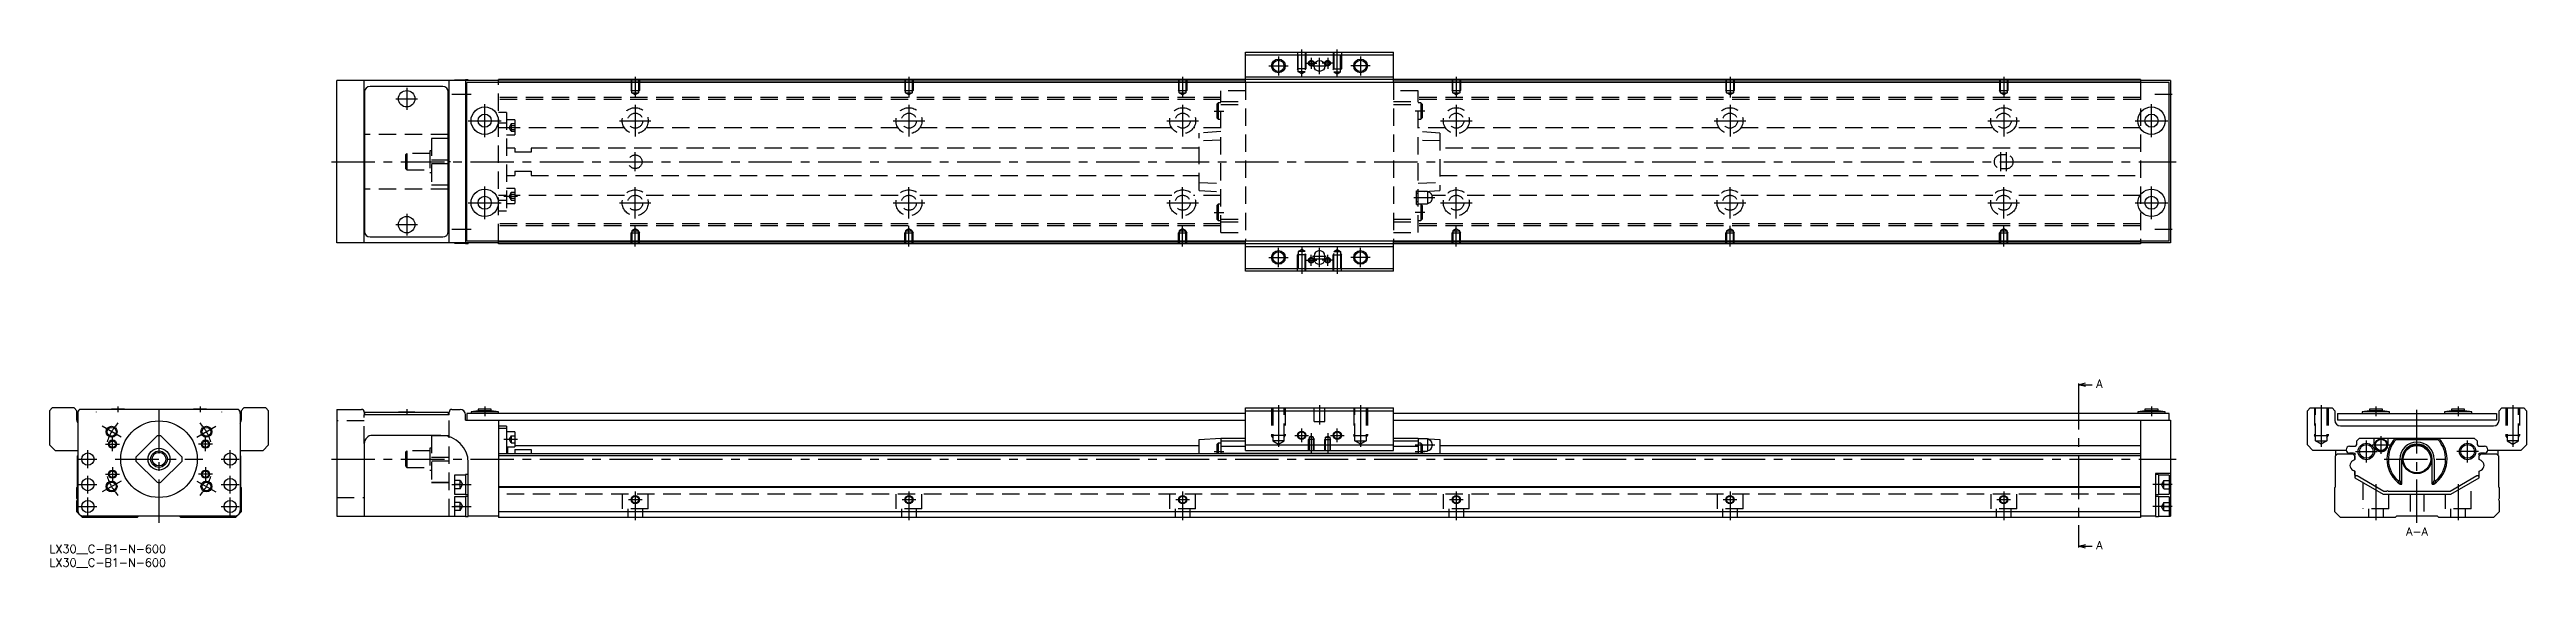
# Model space of a CAD drawing. Extents: x 0 to 905, y -8 to 181.
import ezdxf

# ---------------------------------------------------------------- set-up
doc = ezdxf.new("R2010")
doc.units = 0
doc.header["$LTSCALE"] = 0.5
doc.linetypes.add('CENTER', pattern=[50.8, 31.75, -6.35, 6.35, -6.35])
doc.linetypes.add('DASHED', pattern=[19.05, 12.7, -6.35])
for name, color, linetype in [('MSM_CENTER', 1, 'CENTER'), ('MSM_CONTINUOUS', 7, 'CONTINUOUS'), ('MSM_DASHED', 4, 'DASHED'), ('MSM_NARROW', 5, 'CONTINUOUS'), ('MSM_PART_NUMBER', 7, 'CONTINUOUS')]:
    doc.layers.add(name, color=color, linetype=linetype)
doc.styles.get("Standard").update_dxf_attribs({"font": 'txt.shx', "height": 3, "bigfont": 'bigfont.shx'})

# ---------------------------------------------------------------- blocks, each defined once
blk = doc.blocks.new('*U2')
at = {"layer": 'MSM_PART_NUMBER'}
blk.add_text('LX30__C-B1-N-600', height=3, dxfattribs=at).set_placement((0, -3))
blk = doc.blocks.new('*U3')
at = {"layer": 'MSM_PART_NUMBER'}
blk.add_text('LX30__C-B1-N-600', height=3, dxfattribs=at).set_placement((0, -8))

msp = doc.modelspace()

# ---------------------------------------------------------------- linework, layer by layer
at = {"layer": 'MSM_CENTER'}
for p, q in [((445.5, 175), (452.5, 175)), ((449, 178.5), (449, 171.5)), ((457.5, 171.09), (457.5, 181)), ((459, 176), (463, 176)), ((461, 178), (461, 174)), ((461.5, 175), (466.5, 175)), ((464, 172), (464, 178)), ((469, 176), (465, 176)), ((467, 178), (467, 174)), ((470.5, 171.09), (470.5, 181)), ((482.5, 175), (475.5, 175)), ((479, 178.5), (479, 171.5)), ((126.5, 163), (134.5, 163)), ((130.5, 167), (130.5, 159)), ((147, 164.7), (154, 164.7)), ((214, 171), (214, 163.49)), ((314, 171), (314, 163.49)), ((414, 171), (414, 163.49)), ((514, 171), (514, 163.49)), ((614, 171), (614, 163.49)), ((714, 171), (714, 163.49)), ((769.25, 164.7), (775.5, 164.7)), ((153, 155), (165, 155)), ((159, 149), (159, 161)), ((208.25, 155), (219.75, 155)), ((214, 160.75), (214, 149.25)), ((308.25, 155), (319.75, 155)), ((314, 160.75), (314, 149.25)), ((408.25, 155), (419.75, 155)), ((414, 160.75), (414, 149.25)), ((425.5, 158.5), (429, 158.5)), ((502.5, 158.5), (499, 158.5)), ((508.25, 155), (519.75, 155)), ((514, 160.75), (514, 149.25)), ((608.25, 155), (619.75, 155)), ((614, 160.75), (614, 149.25)), ((708.25, 155), (719.75, 155)), ((714, 160.75), (714, 149.25)), ((762, 155), (774, 155)), ((768, 149), (768, 161)), ((166, 152.55), (171, 152.55)), ((103, 140), (777, 140)), ((214, 136.5), (214, 143.5)), ((713, 136.5), (713, 143.5)), ((715, 136.5), (715, 143.5)), ((159, 119), (159, 131)), ((166, 127.44), (171, 127.44)), ((214, 119.25), (214, 130.75)), ((314, 119.25), (314, 130.75)), ((414, 119.25), (414, 130.75)), ((498.5, 126.9), (506.2, 126.9)), ((514, 119.25), (514, 130.75)), ((614, 119.25), (614, 130.75)), ((714, 119.25), (714, 130.75)), ((768, 119), (768, 131)), ((130.5, 121), (130.5, 113)), ((153, 125), (165, 125)), ((208.25, 125), (219.75, 125)), ((308.25, 125), (319.75, 125)), ((408.25, 125), (419.75, 125)), ((425.5, 121.5), (429, 121.5)), ((502.5, 121.5), (499, 121.5)), ((508.25, 125), (519.75, 125)), ((608.25, 125), (619.75, 125)), ((708.25, 125), (719.75, 125)), ((762, 125), (774, 125)), ((126.5, 117), (134.5, 117)), ((147, 115.3), (154, 115.3)), ((214, 109), (214, 116.51)), ((314, 109), (314, 116.51)), ((414, 109), (414, 116.51)), ((457.5, 108.91), (457.5, 99)), ((470.5, 108.91), (470.5, 99)), ((514, 109), (514, 116.51)), ((614, 109), (614, 116.51)), ((714, 109), (714, 116.51)), ((769.25, 115.3), (775.5, 115.3)), ((445.5, 105), (452.5, 105)), ((449, 101.5), (449, 108.5)), ((459, 104), (463, 104)), ((461, 102), (461, 106)), ((461.5, 105.5), (466.5, 105.5)), ((461.5, 104.5), (466.5, 104.5)), ((464, 101.5), (464, 108.5)), ((469, 104), (465, 104)), ((467, 102), (467, 106)), ((482.5, 105), (475.5, 105)), ((479, 101.5), (479, 108.5)), ((741.37, 58), (741.37, 0)), ((17, 48.6), (17, 48.49)), ((25, 50.6), (25, 48.5)), ((40, 8), (40, 51.5)), ((55, 50.6), (55, 48.5)), ((63, 48.49), (63, 48.6)), ((130.5, 49.6), (130.5, 47.49)), ((159, 50.6), (159, 47)), ((449, 51), (449, 35.81)), ((464, 51), (464, 44)), ((479, 51), (479, 35.81)), ((768, 50.6), (768, 47)), ((830, 51), (830, 35.81)), ((850, 50.6), (850, 47)), ((865, 8), (865, 51.5)), ((880, 50.6), (880, 47)), ((900, 51), (900, 35.81)), ((26.14, 39.3), (19.22, 43.3)), ((20.42, 36.8), (25.57, 36.8)), ((23, 34.22), (23, 39.38)), ((53.86, 39.3), (60.78, 43.3)), ((59.57, 36.8), (54.42, 36.8)), ((57, 34.22), (57, 39.38)), ((166, 38.55), (171, 38.55)), ((455, 40), (460, 40)), ((457.5, 37.5), (457.5, 42.5)), ((461, 40.76), (461, 33.5)), ((467, 40.76), (467, 33.5)), ((468, 40), (473, 40)), ((470.5, 37.5), (470.5, 42.5)), ((499, 36.5), (506.2, 36.5)), ((846.5, 30.1), (846.5, 38.1)), ((848.65, 36.5), (855.15, 36.5)), ((851.9, 33.25), (851.9, 39.75)), ((883.5, 30.1), (883.5, 38.1)), ((10.75, 31.3), (17.25, 31.3)), ((14, 28.05), (14, 34.55)), ((23, 28.38), (23, 23.23)), ((24, 31.3), (56, 31.3)), ((57, 28.38), (57, 23.23)), ((62.75, 31.3), (69.25, 31.3)), ((66, 28.05), (66, 34.55)), ((103, 31.3), (777, 31.3)), ((425.5, 34.1), (429, 34.1)), ((499, 34.1), (502.5, 34.1)), ((842.5, 34.1), (850.5, 34.1)), ((853, 31.3), (877, 31.3)), ((887.5, 34.1), (879.5, 34.1)), ((10.75, 22), (17.25, 22)), ((14, 18.75), (14, 25.25)), ((26.14, 23.3), (19.22, 19.3)), ((20.42, 25.8), (25.57, 25.8)), ((53.86, 23.3), (60.78, 19.3)), ((59.57, 25.8), (54.42, 25.8)), ((62.75, 22), (69.25, 22)), ((66, 18.75), (66, 25.25)), ((147, 22), (154, 22)), ((214, 19.5), (214, 9)), ((314, 19.5), (314, 9)), ((414, 19.5), (414, 9)), ((514, 19.5), (514, 9)), ((614, 19.5), (614, 9)), ((714, 19.5), (714, 9)), ((775.5, 22), (768.5, 22)), ((850, 22.18), (850, 9)), ((880, 22.18), (880, 9)), ((10.75, 14), (17.25, 14)), ((14, 10.75), (14, 17.25)), ((62.75, 14), (69.25, 14)), ((66, 10.75), (66, 17.25)), ((147, 14), (154, 14)), ((211.5, 16.5), (216.5, 16.5)), ((311.5, 16.5), (316.5, 16.5)), ((411.5, 16.5), (416.5, 16.5)), ((511.5, 16.5), (516.5, 16.5)), ((611.5, 16.5), (616.5, 16.5)), ((711.5, 16.5), (716.5, 16.5)), ((775.5, 14), (768.5, 14))]:
    msp.add_line(p, q, dxfattribs=at)
for start, end in [(138.53845, 161.46155), (18.53845, 41.46155), (198.53845, 221.46155), (318.53845, 341.46155)]:
    msp.add_arc((40, 31.3), 20, start, end, dxfattribs=at)
at = {"layer": 'MSM_CONTINUOUS'}
for p, q in [((437, 180), (491, 180)), ((437, 169), (437, 180)), ((437, 179), (491, 179)), ((491, 169), (491, 180)), ((105, 110.3), (105, 169.7)), ((164, 169.7), (105, 169.7)), ((115, 110.3), (115, 169.7)), ((115.1, 165.5), (115.1, 114.5)), ((143.7, 167.5), (117.1, 167.5)), ((145.7, 114.5), (145.7, 165.5)), ((146, 110.3), (146, 169.7)), ((148, 169.75), (148, 169.7)), ((152, 169.75), (148, 169.75)), ((153, 169.9), (152, 169.9)), ((152, 169.9), (152, 110.1)), ((152.5, 111), (152.5, 169)), ((774.5, 169), (152.5, 169)), ((153, 169.9), (153, 169.7)), ((164, 169), (164, 170)), ((764, 170), (164, 170)), ((437, 169.8), (164, 169.8)), ((437, 169.1), (164, 169.1)), ((437, 171), (491, 171)), ((764, 169.8), (491, 169.8)), ((764, 169.1), (491, 169.1)), ((764, 170), (764, 169)), ((775, 169.7), (764, 169.7)), ((774.5, 111), (774.5, 169)), ((775, 169.7), (775, 110.3)), ((115, 158.2), (115.1, 158.2)), ((145.7, 158.2), (146, 158.2)), ((115.1, 150), (115, 150)), ((146, 150), (145.7, 150)), ((146, 148.5), (145.7, 148.5)), ((146, 148.47), (145.7, 148.47)), ((145.7, 140.72), (146, 140.72)), ((146, 139.28), (145.7, 139.28)), ((115.1, 130), (115, 130)), ((146, 131.53), (145.7, 131.53)), ((146, 131.5), (145.7, 131.5)), ((146, 130), (145.7, 130)), ((115.1, 121.8), (115, 121.8)), ((146, 121.8), (145.7, 121.8)), ((164, 110.3), (105, 110.3)), ((117.1, 112.5), (143.7, 112.5)), ((148, 110.3), (148, 110.25)), ((148, 110.25), (152, 110.25)), ((152, 110.1), (153, 110.1)), ((774.5, 111), (152.5, 111)), ((153, 110.3), (153, 110.1)), ((164, 110), (164, 111)), ((437, 110.9), (164, 110.9)), ((437, 110.2), (164, 110.2)), ((764, 110), (164, 110)), ((437, 100), (437, 111)), ((437, 109), (491, 109)), ((491, 100), (491, 111)), ((764, 110.9), (491, 110.9)), ((764, 110.2), (491, 110.2)), ((764, 111), (764, 110)), ((775, 110.3), (764, 110.3)), ((437, 101), (491, 101)), ((491, 100), (437, 100)), ((462, 105.5), (462, 104.5)), ((466, 104.5), (466, 105.5)), ((741.37, 58.5), (743.87, 59.17)), ((741.37, 59), (741.37, 58)), ((743.87, 57.83), (741.37, 58.5)), ((741.37, 58.5), (746.38, 58.5)), ((1, 50), (0, 49)), ((0, 49), (0, 36.5)), ((9, 50), (1, 50)), ((10, 49), (9, 50)), ((10, 45.5), (10, 49)), ((10.3, 48), (10.3, 12.5)), ((69.02, 49.5), (10.98, 49.5)), ((22.6, 49.6), (22.6, 49.5)), ((27.4, 49.6), (22.6, 49.6)), ((27.4, 49.5), (27.4, 49.6)), ((52.6, 49.6), (52.6, 49.5)), ((57.4, 49.6), (52.6, 49.6)), ((57.4, 49.5), (57.4, 49.6)), ((69.7, 48), (69.7, 12.5)), ((71, 50), (70, 49)), ((70, 49), (70, 45.5)), ((79, 50), (71, 50)), ((80, 49), (79, 50)), ((80, 36.5), (80, 49)), ((105, 49.5), (105, 10.5)), ((105, 49.5), (114, 49.5)), ((115, 48.5), (115, 47.5)), ((146, 47.5), (115, 47.5)), ((115.1, 48.5), (115.1, 47.5)), ((115.1, 48.5), (145.7, 48.5)), ((127.5, 48.6), (133.5, 48.6)), ((127.5, 48.6), (127.5, 48.5)), ((133.5, 48.5), (133.5, 48.6)), ((145.7, 48.5), (145.7, 47.5)), ((146, 47.5), (146, 48.5)), ((147, 49.5), (150, 49.5)), ((152, 45.5), (152, 47.5)), ((152, 45.5), (437, 45.5)), ((152.5, 48), (152.5, 45.5)), ((437, 48), (152.5, 48)), ((156.6, 49), (154, 48.6)), ((154, 48.6), (154, 48)), ((164, 48.6), (154, 48.6)), ((156.6, 49.6), (156.6, 49)), ((161.4, 49.6), (156.6, 49.6)), ((161.4, 49), (156.6, 49)), ((161.4, 49), (161.4, 49.6)), ((164, 48.6), (161.4, 49)), ((164, 48), (164, 48.6)), ((164, 45.5), (164, 10)), ((437, 34.5), (437, 50)), ((437, 50), (491, 50)), ((437, 49), (491, 49)), ((491, 34.5), (491, 50)), ((774.5, 48), (491, 48)), ((491, 45.5), (775, 45.5)), ((765.6, 49), (763, 48.6)), ((763, 48.6), (763, 48)), ((773, 48.6), (763, 48.6)), ((764, 45.5), (764, 10)), ((765.6, 49.6), (765.6, 49)), ((770.4, 49.6), (765.6, 49.6)), ((770.4, 49), (765.6, 49)), ((770.4, 49), (770.4, 49.6)), ((773, 48.6), (770.4, 49)), ((773, 48), (773, 48.6)), ((774.5, 45.5), (774.5, 48)), ((775, 45.5), (775, 10.5)), ((825, 49), (826, 50)), ((825, 36.5), (825, 49)), ((826, 50), (834, 50)), ((834, 50), (835, 49)), ((835, 49), (835, 45.5)), ((836, 48), (836, 45.5)), ((836, 48), (894, 48)), ((894, 45.5), (836, 45.5)), ((847.6, 49), (845, 48.6)), ((855, 48.6), (845, 48.6)), ((845, 48.6), (845, 48)), ((852.4, 49.6), (847.6, 49.6)), ((847.6, 49.6), (847.6, 49)), ((852.4, 49), (847.6, 49)), ((852.4, 49), (852.4, 49.6)), ((855, 48.6), (852.4, 49)), ((855, 48), (855, 48.6)), ((877.6, 49), (875, 48.6)), ((885, 48.6), (875, 48.6)), ((875, 48.6), (875, 48)), ((882.4, 49.6), (877.6, 49.6)), ((877.6, 49.6), (877.6, 49)), ((882.4, 49), (877.6, 49)), ((882.4, 49), (882.4, 49.6)), ((885, 48.6), (882.4, 49)), ((885, 48), (885, 48.6)), ((894, 48), (894, 45.5)), ((895, 49), (896, 50)), ((895, 45.5), (895, 49)), ((896, 50), (904, 50)), ((904, 50), (905, 49)), ((905, 49), (905, 36.5)), ((0, 36.5), (2, 34.5)), ((39.28, 39.77), (31.53, 32.02)), ((48.47, 32.02), (40.72, 39.77)), ((78, 34.5), (80, 36.5)), ((115, 37), (115, 10.5)), ((143, 40), (118, 40)), ((167, 43.3), (164, 43.3)), ((167, 42.45), (164, 42.45)), ((167, 43.3), (167, 33.2)), ((170, 41.3), (167, 41.3)), ((170, 41.3), (170, 35.8)), ((170, 36.3), (420, 36.3)), ((420, 38.5), (428, 39)), ((420, 33.2), (420, 38.5)), ((427, 37.1), (426.5, 36.6)), ((426.5, 36.6), (426.5, 33.2)), ((428, 37.1), (427, 37.1)), ((427, 37.1), (427, 33.2)), ((428, 39), (437, 39)), ((428, 39), (428, 33.2)), ((428, 38), (437, 38)), ((437, 36.5), (491, 36.5)), ((491, 39), (500, 39)), ((491, 38), (500, 38)), ((500, 39), (508, 38.5)), ((500, 39), (500, 33.2)), ((503.45, 38.75), (500, 38.75)), ((501, 37.1), (500, 37.1)), ((501.5, 36.6), (501, 37.1)), ((501, 37.1), (501, 33.2)), ((501.5, 36.6), (501.5, 33.2)), ((503.45, 38.75), (503.45, 34.25)), ((505.2, 36.8), (505.2, 36.2)), ((508, 38.5), (508, 33.2)), ((508, 36.3), (764, 36.3)), ((827, 34.5), (825, 36.5)), ((837, 43.5), (893, 43.5)), ((843.05, 38), (844.05, 39)), ((843.05, 37), (843.05, 38)), ((844.05, 39), (885.95, 39)), ((849.4, 36.5), (849.4, 39)), ((854.4, 39), (854.4, 36.5)), ((857.14, 39), (857.4, 38.5)), ((857.4, 38.5), (872.6, 38.5)), ((872.6, 38.5), (872.86, 39)), ((885.95, 39), (886.95, 38)), ((886.95, 38), (886.95, 37)), ((905, 36.5), (903, 34.5)), ((2, 34.5), (10.3, 34.5)), ((10.2, 32.5), (10.3, 32.6)), ((10.2, 21.2), (10.2, 32.5)), ((31.53, 30.58), (39.28, 22.83)), ((40.72, 22.83), (48.47, 30.58)), ((69.7, 34.5), (78, 34.5)), ((69.7, 32.6), (69.8, 32.5)), ((69.8, 32.5), (69.8, 21.2)), ((153, 10.35), (153, 30)), ((764, 33.2), (164, 33.2)), ((764, 32.5), (164, 32.5)), ((167, 35.8), (170, 35.8)), ((167.5, 33.2), (167.5, 35.8)), ((170, 34.87), (176, 34.87)), ((170, 34.87), (170, 33.2)), ((176, 34.87), (176, 33.2)), ((428, 36), (437, 36)), ((428, 33.5), (500, 33.5)), ((437, 34.5), (491, 34.5)), ((491, 36), (500, 36)), ((501.5, 34.25), (503.45, 34.25)), ((839.13, 34.5), (827, 34.5)), ((835.2, 32.5), (835.9, 33.2)), ((835.2, 21.2), (835.2, 32.5)), ((835.3, 32.6), (835.3, 34.5)), ((835.9, 33.2), (841.55, 33.2)), ((840.35, 36), (842.05, 36)), ((841.75, 33.5), (840.35, 33.5)), ((842.25, 31.15), (841.5, 30.72)), ((842.25, 26.85), (841.5, 27.28)), ((841.55, 33.2), (842.25, 32.5)), ((841.6, 30.78), (842.25, 31.15)), ((841.6, 27.22), (842.25, 26.85)), ((842.2, 32.55), (842.2, 32.7)), ((842.25, 32.5), (842.2, 32.55)), ((842.25, 31.15), (842.25, 32.5)), ((842.25, 32.5), (842.25, 31.15)), ((858.74, 23.45), (858.74, 31.3)), ((859.5, 22.2), (859.5, 31.3)), ((870.5, 22.2), (870.5, 31.3)), ((871.26, 31.3), (871.26, 23.45)), ((887.75, 32.5), (888.45, 33.2)), ((887.75, 31.15), (887.75, 32.5)), ((888.4, 30.78), (887.75, 31.15)), ((887.75, 26.85), (888.5, 27.28)), ((887.8, 32.7), (887.8, 32.55)), ((887.95, 36), (889.65, 36)), ((889.65, 33.5), (888.25, 33.5)), ((888.4, 30.78), (888.49, 30.73)), ((888.45, 33.2), (894.1, 33.2)), ((903, 34.5), (890.87, 34.5)), ((894.1, 33.2), (894.8, 32.5)), ((894.7, 32.6), (894.7, 34.5)), ((894.8, 32.5), (894.8, 21.2)), ((10, 21), (10.2, 21.2)), ((10, 16.9), (10, 21)), ((69.8, 21.2), (70, 21)), ((70, 21), (70, 12)), ((152, 25.5), (148, 25.5)), ((148, 25.5), (148, 18.5)), ((148, 18.5), (152, 18.5)), ((153, 25.65), (152, 25.65)), ((152, 25.65), (152, 18.35)), ((152, 18.35), (153, 18.35)), ((764, 21.2), (164, 21.2)), ((764, 21), (164, 21)), ((775, 26), (769.5, 26)), ((769.5, 26), (769.5, 10.35)), ((770.5, 25.65), (769.5, 25.65)), ((769.5, 18.35), (770.5, 18.35)), ((770.5, 25.65), (770.5, 18.35)), ((774.5, 25.5), (770.5, 25.5)), ((770.5, 18.5), (774.5, 18.5)), ((774.5, 25.5), (774.5, 18.5)), ((835, 21), (835.2, 21.2)), ((835, 12), (835, 21)), ((842.25, 25.45), (842.25, 26.85)), ((842.25, 26.85), (842.25, 24.5)), ((842.25, 24.5), (852.64, 18.5)), ((843.1, 25.16), (842.7, 25.16)), ((852.91, 19.5), (843.1, 25.16)), ((852.64, 18.5), (877.36, 18.5)), ((853.85, 19.5), (852.91, 19.5)), ((877.09, 19.5), (854.65, 19.5)), ((858.07, 23.45), (858.74, 23.45)), ((859.5, 22.2), (858.74, 23.45)), ((858.82, 22.2), (859.5, 22.2)), ((871.26, 23.45), (870.5, 22.2)), ((870.5, 22.2), (871.18, 22.2)), ((871.26, 23.45), (871.93, 23.45)), ((886.9, 25.16), (877.09, 19.5)), ((877.36, 18.5), (887.75, 24.5)), ((887.3, 25.16), (886.9, 25.16)), ((887.75, 24.5), (887.75, 26.85)), ((894.8, 21.2), (895, 21)), ((895, 21), (895, 16.9)), ((10, 12), (10, 16.1)), ((10.7, 11.3), (10, 12)), ((12, 10), (11.1, 10.9)), ((32, 10), (12, 10)), ((67.7, 10.5), (12.3, 10.5)), ((32.5, 10.5), (32, 10)), ((48, 10), (47.5, 10.5)), ((68, 10), (48, 10)), ((68.9, 10.9), (68, 10)), ((70, 12), (69.3, 11.3)), ((105, 10.5), (152, 10.5)), ((152, 17.5), (148, 17.5)), ((148, 17.5), (148, 10.5)), ((153, 17.65), (152, 17.65)), ((152, 17.65), (152, 10.35)), ((152, 10.35), (153, 10.35)), ((164, 10.5), (153, 10.5)), ((764, 12), (164, 12)), ((764, 10), (164, 10)), ((769.5, 10.5), (764, 10.5)), ((770.5, 17.65), (769.5, 17.65)), ((769.5, 10.35), (770.5, 10.35)), ((770.5, 17.65), (770.5, 10.35)), ((774.5, 17.5), (770.5, 17.5)), ((770.5, 10.5), (775, 10.5)), ((774.5, 17.5), (774.5, 10.5)), ((837, 10), (835, 12)), ((857, 10), (837, 10)), ((857.5, 10.5), (857, 10)), ((872.5, 10.5), (857.5, 10.5)), ((873, 10), (872.5, 10.5)), ((893, 10), (873, 10)), ((895, 12), (893, 10)), ((895, 16.1), (895, 12)), ((741.37, -0.5), (743.87, 0.17)), ((741.37, 0), (741.37, -1)), ((743.87, -1.17), (741.37, -0.5)), ((741.37, -0.5), (746.38, -0.5))]:
    msp.add_line(p, q, dxfattribs=at)
for centre, radius in [((449, 175), 2.07), ((464, 175), 2), ((479, 175), 2.07), ((130.5, 163), 3), ((159, 155), 5), ((159, 155), 2.4), ((768, 155), 5), ((768, 155), 2.4), ((159, 125), 5), ((159, 125), 2.4), ((768, 125), 5), ((768, 125), 2.4), ((130.5, 117), 3), ((449, 105), 2.07), ((479, 105), 2.07), ((40, 31.3), 14), ((22.68, 41.3), 1.62), ((23, 36.8), 1.23), ((57.32, 41.3), 1.62), ((57, 36.8), 1.23), ((457.5, 40), 1.23), ((470.5, 40), 1.23), ((846.5, 34.1), 3), ((846.5, 34.1), 2.5), ((851.9, 36.5), 2.25), ((851.9, 36.5), 2.05), ((865, 31.3), 5.3), ((865, 31.3), 5), ((883.5, 34.1), 3), ((883.5, 34.1), 2.5), ((14, 31.3), 2.25), ((40, 31.3), 4), ((40, 31.3), 3), ((40, 31.3), 2.5), ((66, 31.3), 2.25), ((14, 22), 2.25), ((22.68, 21.3), 1.62), ((23, 25.8), 1.23), ((57.32, 21.3), 1.62), ((57, 25.8), 1.23), ((66, 22), 2.25), ((14, 14), 2.25), ((66, 14), 2.25), ((214, 16.5), 1.23), ((314, 16.5), 1.23), ((414, 16.5), 1.23), ((514, 16.5), 1.23), ((614, 16.5), 1.23), ((714, 16.5), 1.23)]:
    msp.add_circle(centre, radius, dxfattribs=at)
for centre, radius, start, end in [((117.1, 165.5), 2, 90, 180), ((143.7, 165.5), 2, 0, 90), ((117.1, 114.5), 2, 180, 270), ((143.7, 114.5), 2, 270, 0), ((464, 105.5), 2, 0, 180), ((464, 104.5), 2, 180, 0), ((12, 45.5), 2, 180, 211.78833), ((12.3, 48), 2, 131.40962, 180), ((67.7, 48), 2, 0, 48.59038), ((68, 45.5), 2, 328.21167, 0), ((114, 48.5), 1, 0, 90), ((147, 48.5), 1, 90, 180), ((150, 47.5), 2, 0, 90), ((837, 45.5), 2, 180, 270), ((893, 45.5), 2, 270, 0), ((40, 31.3), 8.5, 85.11917, 94.88083), ((118, 37), 3, 90, 180), ((143, 30), 10, 0, 90), ((503.45, 36.8), 1.75, 0, 90), ((842.05, 37), 1, 270, 0), ((851.9, 36.5), 2.5, 180, 0), ((865, 31.3), 11, 135.573, 235.81959), ((865, 31.3), 10.47, 136.57129, 228.55525), ((865, 31.3), 6.26, 0, 180), ((865, 31.3), 5.5, 0, 180), ((865, 31.3), 11, 304.18041, 44.427), ((865, 31.3), 10.47, 311.44475, 43.42871), ((887.95, 37), 1, 180, 270), ((40, 31.3), 8.5, 175.11917, 184.88083), ((40, 31.3), 8.5, 355.11917, 4.88083), ((503.45, 36.2), 1.75, 270, 0), ((840.35, 34.75), 1.25, 90, 270), ((842.65, 28.85), 2.2, 121.45533, 176.01903), ((842.65, 29.15), 2.2, 183.98097, 241.45517), ((842.65, 28.85), 2.2, 121.38869, 134.53306), ((841.75, 32.5), 1, 41.23398, 90), ((842.7, 32.7), 0.5, 113.32535, 180), ((888.25, 32.5), 1, 90, 138.76602), ((887.3, 32.7), 0.5, 0, 66.67465), ((887.35, 28.85), 2.2, 3.98097, 61.45517), ((887.35, 29.15), 2.2, 301.45533, 356.01903), ((889.65, 34.75), 1.25, 270, 90), ((40, 31.3), 8.5, 265.11917, 274.88083), ((842.7, 25.66), 0.5, 205.84193, 270), ((854.25, 19.2), 0.5, 36.8699, 143.1301), ((866.51, 27.65), 9.43, 206.44562, 215.3272), ((864, 27.35), 8.84, 324.37545, 333.85173), ((887.3, 25.66), 0.5, 270, 334.15807), ((9.7, 16.5), 0.5, 306.8699, 53.1301), ((12.3, 12.5), 2, 180, 270), ((15.3, 14), 3.65, 253.51703, 286.48297), ((64.7, 14), 3.65, 253.51703, 286.48297), ((67.7, 12.5), 2, 270, 0), ((895.3, 16.5), 0.5, 126.8699, 233.1301)]:
    msp.add_arc(centre, radius, start, end, dxfattribs=at)
at = {"layer": 'MSM_DASHED'}
for p, q in [((456, 180), (456, 174)), ((459, 174), (456, 174)), ((456.27, 173.53), (456, 174)), ((456.27, 172.8), (456.27, 180)), ((458.73, 172.8), (456.27, 172.8)), ((457.5, 172.09), (456.27, 172.8)), ((458.73, 172.8), (457.5, 172.09)), ((458.73, 180), (458.73, 172.8)), ((458.73, 173.53), (459, 174)), ((459, 180), (459, 174)), ((469, 180), (469, 174)), ((469, 174), (472, 174)), ((469.27, 173.53), (469, 174)), ((469.27, 180), (469.27, 172.8)), ((469.27, 172.8), (471.73, 172.8)), ((469.27, 172.8), (470.5, 172.09)), ((470.5, 172.09), (471.73, 172.8)), ((471.73, 172.8), (471.73, 180)), ((471.73, 173.53), (472, 174)), ((472, 180), (472, 174)), ((164, 111), (164, 169)), ((428, 163.45), (164, 163.45)), ((212.5, 170), (212.5, 166)), ((212.77, 165.53), (212.5, 166)), ((212.5, 166), (215.5, 166)), ((212.77, 165.2), (212.77, 170)), ((212.77, 165.2), (215.23, 165.2)), ((214, 164.49), (212.77, 165.2)), ((215.23, 165.2), (214, 164.49)), ((215.23, 170), (215.23, 165.2)), ((215.23, 165.53), (215.5, 166)), ((215.5, 170), (215.5, 166)), ((312.5, 170), (312.5, 166)), ((312.77, 165.53), (312.5, 166)), ((312.5, 166), (315.5, 166)), ((312.77, 165.2), (312.77, 170)), ((312.77, 165.2), (315.23, 165.2)), ((314, 164.49), (312.77, 165.2)), ((315.23, 165.2), (314, 164.49)), ((315.23, 170), (315.23, 165.2)), ((315.23, 165.53), (315.5, 166)), ((315.5, 170), (315.5, 166)), ((412.5, 170), (412.5, 166)), ((412.77, 165.53), (412.5, 166)), ((412.5, 166), (415.5, 166)), ((412.77, 165.2), (412.77, 170)), ((412.77, 165.2), (415.23, 165.2)), ((414, 164.49), (412.77, 165.2)), ((415.23, 165.2), (414, 164.49)), ((415.23, 170), (415.23, 165.2)), ((415.23, 165.53), (415.5, 166)), ((415.5, 170), (415.5, 166)), ((437, 165.9), (428, 165.9)), ((428, 114.1), (428, 165.9)), ((437, 169), (437, 111)), ((491, 169), (491, 111)), ((500, 165.9), (491, 165.9)), ((500, 114.1), (500, 165.9)), ((764, 163.45), (500, 163.45)), ((512.5, 170), (512.5, 166)), ((512.77, 165.53), (512.5, 166)), ((512.5, 166), (515.5, 166)), ((512.77, 165.2), (512.77, 170)), ((512.77, 165.2), (515.23, 165.2)), ((514, 164.49), (512.77, 165.2)), ((515.23, 165.2), (514, 164.49)), ((515.23, 170), (515.23, 165.2)), ((515.23, 165.53), (515.5, 166)), ((515.5, 170), (515.5, 166)), ((612.5, 170), (612.5, 166)), ((612.77, 165.53), (612.5, 166)), ((612.5, 166), (615.5, 166)), ((612.77, 165.2), (612.77, 170)), ((612.77, 165.2), (615.23, 165.2)), ((614, 164.49), (612.77, 165.2)), ((615.23, 165.2), (614, 164.49)), ((615.23, 170), (615.23, 165.2)), ((615.23, 165.53), (615.5, 166)), ((615.5, 170), (615.5, 166)), ((712.5, 170), (712.5, 166)), ((712.77, 165.53), (712.5, 166)), ((712.5, 166), (715.5, 166)), ((712.77, 165.2), (712.77, 170)), ((712.77, 165.2), (715.23, 165.2)), ((714, 164.49), (712.77, 165.2)), ((715.23, 165.2), (714, 164.49)), ((715.23, 170), (715.23, 165.2)), ((715.23, 165.53), (715.5, 166)), ((715.5, 170), (715.5, 166)), ((764, 169), (764, 111)), ((428, 162.75), (164, 162.75)), ((167, 158), (164, 158)), ((167, 154.13), (164, 154.13)), ((167, 158), (167, 122)), ((170, 155.3), (167, 155.3)), ((168.7, 154), (170, 154)), ((168.7, 154), (168.7, 151.11)), ((170, 155.3), (170, 149.8)), ((427, 161.5), (426.5, 161)), ((426.5, 161), (426.5, 156)), ((426.5, 156), (427, 155.5)), ((427, 161.5), (427, 155.5)), ((428, 161.5), (427, 161.5)), ((427, 155.5), (428, 155.5)), ((428, 161.95), (437, 161.95)), ((428, 160.95), (437, 160.95)), ((491, 161.95), (500, 161.95)), ((491, 160.95), (500, 160.95)), ((764, 162.75), (500, 162.75)), ((501, 161.5), (500, 161.5)), ((500, 155.5), (501, 155.5)), ((501, 161.5), (501, 155.5)), ((501.5, 161), (501, 161.5)), ((501, 155.5), (501.5, 156)), ((501.5, 161), (501.5, 156)), ((145.7, 150), (115.1, 150)), ((139.5, 148.5), (139.5, 131.5)), ((145.7, 148.5), (139.5, 148.5)), ((145.7, 148.47), (139.5, 148.47)), ((167, 152.38), (164, 152.38)), ((167, 149.8), (170, 149.8)), ((170, 145), (167, 145)), ((168.7, 153.8), (167.98, 152.55)), ((168.7, 151.3), (167.98, 152.55)), ((168.7, 153.28), (170, 153.28)), ((168.7, 151.83), (170, 151.83)), ((168.7, 151.11), (170, 151.11)), ((210.05, 152.36), (170, 152.36)), ((170, 145), (170, 143.5)), ((176, 145), (176, 143.5)), ((420, 145), (176, 145)), ((310.05, 152.36), (217.95, 152.36)), ((410.05, 152.36), (317.95, 152.36)), ((428, 152.36), (417.95, 152.36)), ((428, 151), (420, 150.47)), ((420, 129.53), (420, 150.47)), ((428, 147.86), (420, 147.6)), ((510.05, 152.36), (500, 152.36)), ((508, 150.47), (500, 151)), ((508, 147.6), (500, 147.86)), ((508, 150.47), (508, 129.53)), ((764, 145), (508, 145)), ((610.05, 152.36), (517.95, 152.36)), ((710.05, 152.36), (617.95, 152.36)), ((764, 152.36), (717.95, 152.36)), ((130.5, 143), (130, 142.5)), ((130, 142.5), (130, 137.5)), ((130, 137.5), (130.5, 137)), ((130.5, 143), (130.5, 137)), ((139, 143), (130.5, 143)), ((130.5, 137), (139, 137)), ((139, 144), (139, 136)), ((139.5, 144), (139, 144)), ((139, 136), (139.5, 136)), ((139.5, 140.72), (145.7, 140.72)), ((145.7, 139.28), (139.5, 139.28)), ((146.5, 140), (146, 140)), ((176, 143.5), (170, 143.5)), ((170, 136.5), (176, 136.5)), ((170, 136.5), (170, 135)), ((176, 136.5), (176, 135)), ((715, 142.5), (713, 142.5)), ((713, 137.5), (715, 137.5)), ((145.7, 130), (115.1, 130)), ((139.5, 131.53), (145.7, 131.53)), ((139.5, 131.5), (145.7, 131.5)), ((167, 127.62), (164, 127.62)), ((167, 135), (170, 135)), ((170, 130.19), (167, 130.19)), ((168.7, 128.69), (167.98, 127.44)), ((168.7, 126.19), (167.98, 127.44)), ((168.7, 128.89), (170, 128.89)), ((168.7, 126), (168.7, 128.89)), ((168.7, 128.17), (170, 128.17)), ((168.7, 126.72), (170, 126.72)), ((170, 130.19), (170, 124.69)), ((210.05, 127.64), (170, 127.64)), ((176, 135), (420, 135)), ((310.05, 127.64), (217.95, 127.64)), ((410.05, 127.64), (317.95, 127.64)), ((428, 127.64), (417.95, 127.64)), ((420, 132.4), (428, 132.14)), ((420, 129.53), (428, 129)), ((499.5, 129.4), (500, 129.4)), ((499.5, 124.4), (499.5, 129.4)), ((500, 128.4), (499.5, 128.4)), ((500, 132.14), (508, 132.4)), ((503.45, 129.15), (500, 129.15)), ((502.26, 129.15), (508, 129.53)), ((503.45, 129.15), (503.45, 124.65)), ((510.05, 127.64), (505.14, 127.64)), ((505.2, 127.2), (505.2, 126.6)), ((508, 135), (764, 135)), ((610.05, 127.64), (517.95, 127.64)), ((710.05, 127.64), (617.95, 127.64)), ((764, 127.64), (717.95, 127.64)), ((167, 125.87), (164, 125.87)), ((164, 122), (167, 122)), ((167, 124.69), (170, 124.69)), ((168.7, 126), (170, 126)), ((427, 124.5), (426.5, 124)), ((426.5, 124), (426.5, 119)), ((426.5, 119), (427, 118.5)), ((428, 124.5), (427, 124.5)), ((427, 124.5), (427, 118.5)), ((427, 118.5), (428, 118.5)), ((428, 119.05), (437, 119.05)), ((428, 118.05), (437, 118.05)), ((491, 119.05), (500, 119.05)), ((491, 118.05), (500, 118.05)), ((499.5, 125.4), (500, 125.4)), ((499.5, 124.4), (500, 124.4)), ((500, 124.65), (503.45, 124.65)), ((501, 124.5), (500, 124.5)), ((500, 118.5), (501, 118.5)), ((501.5, 124), (501, 124.5)), ((501, 124.5), (501, 118.5)), ((501, 118.5), (501.5, 119)), ((501.5, 124), (501.5, 119)), ((428, 117.25), (164, 117.25)), ((428, 116.55), (164, 116.55)), ((212.77, 114.47), (212.5, 114)), ((212.5, 110), (212.5, 114)), ((212.5, 114), (215.5, 114)), ((214, 115.51), (212.77, 114.8)), ((212.77, 114.8), (212.77, 110)), ((212.77, 114.8), (215.23, 114.8)), ((215.23, 114.8), (214, 115.51)), ((215.23, 110), (215.23, 114.8)), ((215.23, 114.47), (215.5, 114)), ((215.5, 110), (215.5, 114)), ((312.77, 114.47), (312.5, 114)), ((312.5, 110), (312.5, 114)), ((312.5, 114), (315.5, 114)), ((314, 115.51), (312.77, 114.8)), ((312.77, 114.8), (312.77, 110)), ((312.77, 114.8), (315.23, 114.8)), ((315.23, 114.8), (314, 115.51)), ((315.23, 110), (315.23, 114.8)), ((315.23, 114.47), (315.5, 114)), ((315.5, 110), (315.5, 114)), ((412.77, 114.47), (412.5, 114)), ((412.5, 110), (412.5, 114)), ((412.5, 114), (415.5, 114)), ((414, 115.51), (412.77, 114.8)), ((412.77, 114.8), (412.77, 110)), ((412.77, 114.8), (415.23, 114.8)), ((415.23, 114.8), (414, 115.51)), ((415.23, 110), (415.23, 114.8)), ((415.23, 114.47), (415.5, 114)), ((415.5, 110), (415.5, 114)), ((428, 114.1), (437, 114.1)), ((491, 114.1), (500, 114.1)), ((764, 117.25), (500, 117.25)), ((764, 116.55), (500, 116.55)), ((512.77, 114.47), (512.5, 114)), ((512.5, 110), (512.5, 114)), ((512.5, 114), (515.5, 114)), ((514, 115.51), (512.77, 114.8)), ((512.77, 114.8), (512.77, 110)), ((512.77, 114.8), (515.23, 114.8)), ((515.23, 114.8), (514, 115.51)), ((515.23, 110), (515.23, 114.8)), ((515.23, 114.47), (515.5, 114)), ((515.5, 110), (515.5, 114)), ((612.77, 114.47), (612.5, 114)), ((612.5, 110), (612.5, 114)), ((612.5, 114), (615.5, 114)), ((614, 115.51), (612.77, 114.8)), ((612.77, 114.8), (612.77, 110)), ((612.77, 114.8), (615.23, 114.8)), ((615.23, 114.8), (614, 115.51)), ((615.23, 110), (615.23, 114.8)), ((615.23, 114.47), (615.5, 114)), ((615.5, 110), (615.5, 114)), ((712.77, 114.47), (712.5, 114)), ((712.5, 110), (712.5, 114)), ((712.5, 114), (715.5, 114)), ((714, 115.51), (712.77, 114.8)), ((712.77, 114.8), (712.77, 110)), ((712.77, 114.8), (715.23, 114.8)), ((715.23, 114.8), (714, 115.51)), ((715.23, 110), (715.23, 114.8)), ((715.23, 114.47), (715.5, 114)), ((715.5, 110), (715.5, 114)), ((456.27, 106.47), (456, 106)), ((459, 106), (456, 106)), ((456, 100), (456, 106)), ((457.5, 107.91), (456.27, 107.2)), ((456.27, 107.2), (456.27, 100)), ((458.73, 107.2), (456.27, 107.2)), ((458.73, 107.2), (457.5, 107.91)), ((458.73, 100), (458.73, 107.2)), ((458.73, 106.47), (459, 106)), ((459, 100), (459, 106)), ((469.27, 106.47), (469, 106)), ((469, 100), (469, 106)), ((469, 106), (472, 106)), ((469.27, 107.2), (470.5, 107.91)), ((469.27, 100), (469.27, 107.2)), ((469.27, 107.2), (471.73, 107.2)), ((470.5, 107.91), (471.73, 107.2)), ((471.73, 107.2), (471.73, 100)), ((471.73, 106.47), (472, 106)), ((472, 100), (472, 106)), ((115, 45.3), (105, 45.3)), ((115, 37), (115, 47.5)), ((146, 10.5), (146, 47.5)), ((446.5, 50), (446.5, 40)), ((446.93, 50), (446.93, 38)), ((451.07, 38), (451.07, 50)), ((451.5, 50), (451.5, 40)), ((462, 45), (462, 50)), ((466, 45), (466, 50)), ((476.5, 50), (476.5, 40)), ((476.93, 38), (476.93, 50)), ((481.07, 50), (481.07, 38)), ((481.5, 50), (481.5, 40)), ((827.5, 50), (827.5, 40)), ((827.93, 38), (827.93, 50)), ((832.07, 50), (832.07, 38)), ((832.5, 50), (832.5, 40)), ((897.5, 50), (897.5, 40)), ((897.93, 50), (897.93, 38)), ((902.07, 38), (902.07, 50)), ((902.5, 50), (902.5, 40)), ((139.5, 39.8), (139.5, 22.8)), ((146, 39.8), (139.5, 39.8)), ((146, 39.77), (139.5, 39.77)), ((168.7, 39.8), (167.98, 38.55)), ((168.7, 37.3), (167.98, 38.55)), ((168.7, 39.8), (170, 39.8)), ((168.7, 39.8), (168.7, 37.3)), ((168.7, 38.55), (170, 38.55)), ((168.7, 37.3), (170, 37.3)), ((451.5, 40), (446.5, 40)), ((446.93, 39.25), (446.5, 40)), ((451.07, 38), (446.93, 38)), ((446.93, 38), (449, 36.81)), ((449, 36.81), (451.07, 38)), ((451.07, 39.25), (451.5, 40)), ((460.22, 38.87), (460, 38.5)), ((462, 38.5), (460, 38.5)), ((460, 34.5), (460, 38.5)), ((461, 39.76), (460.22, 39.31)), ((461.78, 39.31), (460.22, 39.31)), ((460.22, 39.31), (460.22, 34.5)), ((461.78, 39.31), (461, 39.76)), ((461.78, 34.5), (461.78, 39.31)), ((461.78, 38.87), (462, 38.5)), ((462, 45), (466, 45)), ((462, 34.5), (462, 38.5)), ((466.22, 38.87), (466, 38.5)), ((466, 34.5), (466, 38.5)), ((466, 38.5), (468, 38.5)), ((466.22, 39.31), (467, 39.76)), ((466.22, 39.31), (467.78, 39.31)), ((466.22, 34.5), (466.22, 39.31)), ((467, 39.76), (467.78, 39.31)), ((467.78, 39.31), (467.78, 34.5)), ((467.78, 38.87), (468, 38.5)), ((468, 34.5), (468, 38.5)), ((476.5, 40), (481.5, 40)), ((476.93, 39.25), (476.5, 40)), ((476.93, 38), (481.07, 38)), ((479, 36.81), (476.93, 38)), ((481.07, 38), (479, 36.81)), ((481.07, 39.25), (481.5, 40)), ((827.5, 40), (832.5, 40)), ((827.93, 39.25), (827.5, 40)), ((830, 36.81), (827.93, 38)), ((827.93, 38), (832.07, 38)), ((832.07, 38), (830, 36.81)), ((832.07, 39.25), (832.5, 40)), ((902.5, 40), (897.5, 40)), ((897.93, 39.25), (897.5, 40)), ((897.93, 38), (900, 36.81)), ((902.07, 38), (897.93, 38)), ((900, 36.81), (902.07, 38)), ((902.07, 39.25), (902.5, 40)), ((130.5, 34.3), (130, 33.8)), ((130, 33.8), (130, 28.8)), ((130, 28.8), (130.5, 28.3)), ((130.5, 34.3), (130.5, 28.3)), ((139, 34.3), (130.5, 34.3)), ((130.5, 28.3), (139, 28.3)), ((139, 35.3), (139, 27.3)), ((139.5, 35.3), (139, 35.3)), ((139, 27.3), (139.5, 27.3)), ((139.5, 32.02), (146, 32.02)), ((146, 30.58), (139.5, 30.58)), ((139.5, 22.83), (146, 22.83)), ((139.5, 22.8), (146, 22.8)), ((150, 23.5), (148, 23.5)), ((150, 22), (148, 22)), ((150, 20.5), (148, 20.5)), ((150, 20.5), (150, 23.5)), ((150, 23.5), (150.87, 22)), ((150, 20.5), (150.87, 22)), ((764, 18.5), (164, 18.5)), ((209.25, 18.5), (209.25, 13.2)), ((218.75, 13.2), (218.75, 18.5)), ((309.25, 18.5), (309.25, 13.2)), ((318.75, 13.2), (318.75, 18.5)), ((409.25, 18.5), (409.25, 13.2)), ((418.75, 13.2), (418.75, 18.5)), ((509.25, 18.5), (509.25, 13.2)), ((518.75, 13.2), (518.75, 18.5)), ((609.25, 18.5), (609.25, 13.2)), ((618.75, 13.2), (618.75, 18.5)), ((709.25, 18.5), (709.25, 13.2)), ((718.75, 13.2), (718.75, 18.5)), ((772.5, 23.5), (771.63, 22)), ((772.5, 20.5), (771.63, 22)), ((772.5, 20.5), (772.5, 23.5)), ((772.5, 23.5), (774.5, 23.5)), ((772.5, 22), (774.5, 22)), ((772.5, 20.5), (774.5, 20.5)), ((845.25, 22.77), (845.25, 13.2)), ((854.75, 13.2), (854.75, 18.5)), ((862.5, 18.5), (862.5, 10.5)), ((867.5, 18.5), (867.5, 10.5)), ((875.25, 18.5), (875.25, 13.2)), ((884.75, 13.2), (884.75, 22.77)), ((105, 17.3), (115, 17.3)), ((150, 15.5), (148, 15.5)), ((150, 14), (148, 14)), ((150, 12.5), (148, 12.5)), ((150, 12.5), (150, 15.5)), ((150, 15.5), (150.87, 14)), ((150, 12.5), (150.87, 14)), ((218.75, 13.2), (209.25, 13.2)), ((211.25, 13.2), (211.25, 10)), ((216.75, 10), (216.75, 13.2)), ((318.75, 13.2), (309.25, 13.2)), ((311.25, 13.2), (311.25, 10)), ((316.75, 10), (316.75, 13.2)), ((418.75, 13.2), (409.25, 13.2)), ((411.25, 13.2), (411.25, 10)), ((416.75, 10), (416.75, 13.2)), ((518.75, 13.2), (509.25, 13.2)), ((511.25, 13.2), (511.25, 10)), ((516.75, 10), (516.75, 13.2)), ((618.75, 13.2), (609.25, 13.2)), ((611.25, 13.2), (611.25, 10)), ((616.75, 10), (616.75, 13.2)), ((718.75, 13.2), (709.25, 13.2)), ((711.25, 13.2), (711.25, 10)), ((716.75, 10), (716.75, 13.2)), ((772.5, 15.5), (771.63, 14)), ((772.5, 12.5), (771.63, 14)), ((772.5, 12.5), (772.5, 15.5)), ((772.5, 15.5), (774.5, 15.5)), ((772.5, 14), (774.5, 14)), ((772.5, 12.5), (774.5, 12.5)), ((854.75, 13.2), (845.25, 13.2)), ((847.25, 13.2), (847.25, 10)), ((852.75, 10), (852.75, 13.2)), ((884.75, 13.2), (875.25, 13.2)), ((877.25, 13.2), (877.25, 10)), ((882.75, 10), (882.75, 13.2))]:
    msp.add_line(p, q, dxfattribs=at)
for centre, radius in [((461, 176), 1), ((461, 176), 0.784), ((467, 176), 1), ((467, 176), 0.784), ((214, 155), 4.75), ((214, 155), 2.75), ((314, 155), 4.75), ((314, 155), 2.75), ((414, 155), 4.75), ((414, 155), 2.75), ((514, 155), 4.75), ((514, 155), 2.75), ((614, 155), 4.75), ((614, 155), 2.75), ((714, 155), 4.75), ((714, 155), 2.75), ((214, 140), 2.5), ((214, 125), 4.75), ((214, 125), 2.75), ((314, 125), 4.75), ((314, 125), 2.75), ((414, 125), 4.75), ((414, 125), 2.75), ((514, 125), 4.75), ((514, 125), 2.75), ((614, 125), 4.75), ((614, 125), 2.75), ((714, 125), 4.75), ((714, 125), 2.75), ((461, 104), 1), ((461, 104), 0.784), ((467, 104), 1), ((467, 104), 0.784)]:
    msp.add_circle(centre, radius, dxfattribs=at)
for centre, radius, start, end in [((713, 140), 2.5, 90, 270), ((715, 140), 2.5, 270, 90), ((503.45, 127.2), 1.75, 0, 90), ((503.45, 126.6), 1.75, 270, 0)]:
    msp.add_arc(centre, radius, start, end, dxfattribs=at)
at = {"layer": 'MSM_NARROW'}
for centre, radius in [((449, 175), 2.5), ((479, 175), 2.5), ((449, 105), 2.5), ((479, 105), 2.5), ((22.68, 41.3), 2), ((23, 36.8), 1.5), ((57.32, 41.3), 2), ((57, 36.8), 1.5), ((457.5, 40), 1.5), ((470.5, 40), 1.5), ((23, 25.8), 1.5), ((57, 25.8), 1.5), ((22.68, 21.3), 2), ((57.32, 21.3), 2), ((214, 16.5), 1.5), ((314, 16.5), 1.5), ((414, 16.5), 1.5), ((514, 16.5), 1.5), ((614, 16.5), 1.5), ((714, 16.5), 1.5)]:
    msp.add_circle(centre, radius, dxfattribs=at)

# ---------------------------------------------------------------- block references
at = {"layer": 'MSM_CONTINUOUS'}
for name in ['*U2', '*U3']:
    msp.add_blockref(name, (0, 0), dxfattribs=at)

# ---------------------------------------------------------------- texts
at = {"layer": 'MSM_PART_NUMBER'}
for s, p in [('A', (747.79, 57.37)), ('A', (747.79, -1.63)), ('A-A', (861.01, 3.36))]:
    msp.add_text(s, height=3, dxfattribs=at).set_placement(p)

doc.saveas('drawing.dxf')
